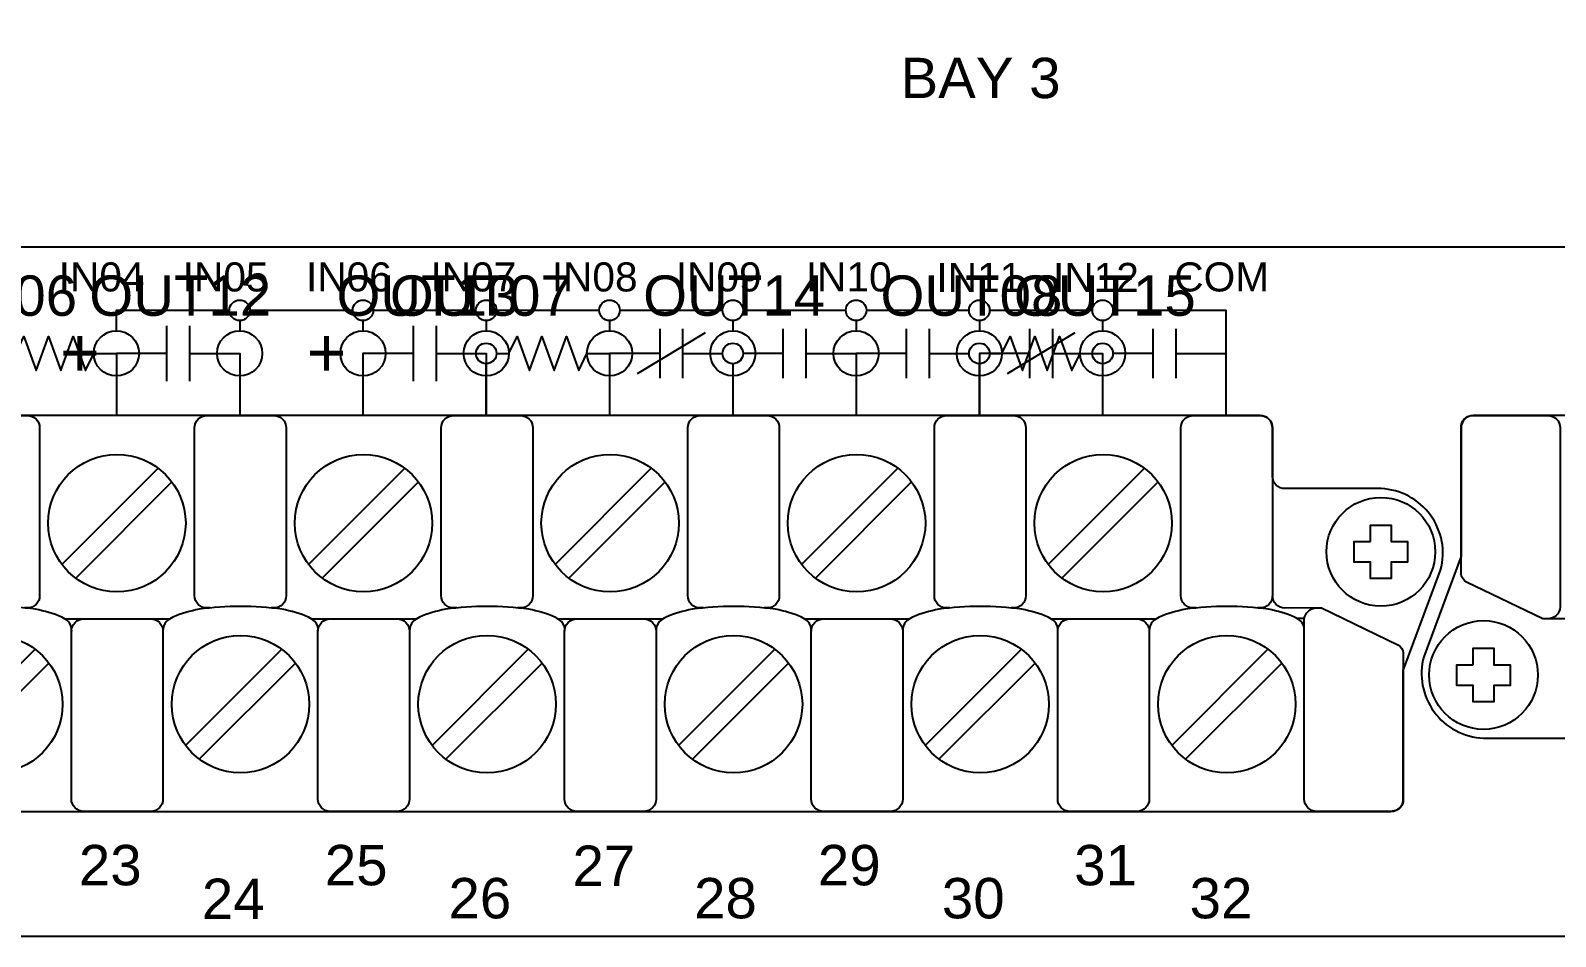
# Model space of a CAD drawing. Extents: x 1 to 47.7, y 0.3 to 34.2.
# Drawn here: x 34.964 to 38.675, y 12.606 to 14.813 of the extents above; entities that cross this region are included whole.
import ezdxf

# ---------------------------------------------------------------- set-up
doc = ezdxf.new("R2010")
doc.units = 0
doc.header["$MEASUREMENT"] = 0
for name, color, linetype in [('2_4__9___2__100-1000BASE__', 7, 'CONTINUOUS'), ('4_1__2___8__OPTOISO_IND_LS', 7, 'CONTINUOUS'), ('4_2__7___8__OPTOISO_IND_LS', 7, 'CONTINUOUS'), ('4_3__4___24__OPTOISO_LS_IN', 7, 'CONTINUOUS'), ('4_4__D___24__OPTOISO_LS_IN', 7, 'CONTINUOUS'), ('4_5__8___8__OPTOISO_IND_LS', 7, 'CONTINUOUS'), ('7_0______DWG_', 7, 'CONTINUOUS')]:
    doc.layers.add(name, color=color, linetype=linetype)
doc.styles.add('ARIAL', font='arial.ttf')

msp = doc.modelspace()

# ---------------------------------------------------------------- linework, layer by layer
at = {"layer": '2_4__9___2__100-1000BASE__'}
msp.add_lwpolyline([(35.4566, 16.7998, -0.000059), (35.4566, 15.1761, -0.030072)], format="xyb", dxfattribs=at)
at = {"layer": '4_1__2___8__OPTOISO_IND_LS'}
for points in [[(35.2953, 14.094), (35.2953, 13.959)], [(35.351, 14.094), (35.351, 13.959)], [(35.8953, 14.094), (35.8953, 13.959)], [(35.951, 14.094), (35.951, 13.959)], [(36.6056, 14.0765), (36.4407, 13.9765)], [(36.4953, 14.0865), (36.4953, 13.9665)], [(36.551, 14.0865), (36.551, 13.9665)], [(36.7953, 14.0865), (36.7953, 13.9665)], [(36.851, 14.0865), (36.851, 13.9665)], [(37.5056, 14.0765), (37.3407, 13.9765)], [(37.3953, 14.0865), (37.3953, 13.9665)], [(37.451, 14.0865), (37.451, 13.9665)], [(37.6953, 14.0865), (37.6953, 13.9665)], [(37.751, 14.0865), (37.751, 13.9665)], [(35.2953, 14.0265), (35.1732, 14.0265), (35.1732, 13.8753)], [(35.351, 14.0265), (35.4732, 14.0265), (35.4732, 13.8753)], [(35.8953, 14.0265), (35.7732, 14.0265), (35.7732, 13.8753)], [(35.951, 14.0265), (36.0732, 14.0265), (36.0732, 13.8753)], [(36.4953, 14.0265), (36.3732, 14.0265), (36.3732, 13.8753)], [(36.551, 14.0265), (36.6482, 14.0265)], [(36.6732, 14.0015), (36.6732, 13.8753)], [(36.7953, 14.0265), (36.6982, 14.0265)], [(36.851, 14.0265), (36.9732, 14.0265), (36.9732, 13.8753)], [(37.3953, 14.0265), (37.2732, 14.0265), (37.2732, 13.8753)], [(37.451, 14.0265), (37.5482, 14.0265)], [(37.5732, 14.0015), (37.5732, 13.8753)], [(37.6953, 14.0265), (37.5982, 14.0265)], [(37.751, 14.0265), (37.8732, 14.0265), (37.8732, 13.8753)]]:
    msp.add_lwpolyline(points, dxfattribs=at)
for centre in [(36.6732, 14.0265), (37.5732, 14.0265)]:
    msp.add_circle(centre, 0.025, dxfattribs=at)
at = {"layer": '4_2__7___8__OPTOISO_IND_LS'}
for points in [[(35.2953, 14.094), (35.2953, 13.959)], [(35.351, 14.094), (35.351, 13.959)], [(35.8953, 14.094), (35.8953, 13.959)], [(35.951, 14.094), (35.951, 13.959)], [(36.6056, 14.0765), (36.4407, 13.9765)], [(36.4953, 14.0865), (36.4953, 13.9665)], [(36.551, 14.0865), (36.551, 13.9665)], [(36.7953, 14.0865), (36.7953, 13.9665)], [(36.851, 14.0865), (36.851, 13.9665)], [(37.5056, 14.0765), (37.3407, 13.9765)], [(37.3953, 14.0865), (37.3953, 13.9665)], [(37.451, 14.0865), (37.451, 13.9665)], [(37.6953, 14.0865), (37.6953, 13.9665)], [(37.751, 14.0865), (37.751, 13.9665)], [(35.2953, 14.0265), (35.1732, 14.0265), (35.1732, 13.8753)], [(35.351, 14.0265), (35.4732, 14.0265), (35.4732, 13.8753)], [(35.8953, 14.0265), (35.7732, 14.0265), (35.7732, 13.8753)], [(35.951, 14.0265), (36.0732, 14.0265), (36.0732, 13.8753)], [(36.4953, 14.0265), (36.3732, 14.0265), (36.3732, 13.8753)], [(36.551, 14.0265), (36.6482, 14.0265)], [(36.6732, 14.0015), (36.6732, 13.8753)], [(36.7953, 14.0265), (36.6982, 14.0265)], [(36.851, 14.0265), (36.9732, 14.0265), (36.9732, 13.8753)], [(37.3953, 14.0265), (37.2732, 14.0265), (37.2732, 13.8753)], [(37.451, 14.0265), (37.5482, 14.0265)], [(37.5732, 14.0015), (37.5732, 13.8753)], [(37.6953, 14.0265), (37.5982, 14.0265)], [(37.751, 14.0265), (37.8732, 14.0265), (37.8732, 13.8753)]]:
    msp.add_lwpolyline(points, dxfattribs=at)
for centre in [(36.6732, 14.0265), (37.5732, 14.0265)]:
    msp.add_circle(centre, 0.025, dxfattribs=at)
at = {"layer": '4_3__4___24__OPTOISO_LS_IN'}
for points in [[(35.1732, 14.0815), (35.1732, 14.1315), (35.4482, 14.1315)], [(35.4732, 14.1065), (35.4732, 14.0815)], [(35.4982, 14.1315), (35.7482, 14.1315)], [(35.7732, 14.1065), (35.7732, 14.0815)], [(35.7982, 14.1315), (36.0482, 14.1315)], [(36.0732, 14.1065), (36.0732, 14.0815)], [(36.0982, 14.1315), (36.3482, 14.1315)], [(36.3732, 14.1065), (36.3732, 14.0815)], [(36.3982, 14.1315), (36.6482, 14.1315)], [(36.6732, 14.1065), (36.6732, 14.0815)], [(36.6982, 14.1315), (36.9482, 14.1315)], [(36.9732, 14.1065), (36.9732, 14.0815)], [(36.9982, 14.1315), (37.2482, 14.1315)], [(37.2732, 14.1065), (37.2732, 14.0815)], [(37.2982, 14.1315), (37.5482, 14.1315)], [(37.5732, 14.1065), (37.5732, 14.0815)], [(37.5982, 14.1315), (37.8732, 14.1315), (37.8732, 13.8753)], [(35.1732, 13.9715), (35.1732, 13.8753)], [(35.4732, 13.9715), (35.4732, 13.8753)], [(35.7732, 13.9715), (35.7732, 13.8753)], [(36.0732, 13.9715), (36.0732, 13.8753)], [(36.3732, 13.9715), (36.3732, 13.8753)], [(36.6732, 13.9715), (36.6732, 13.8753)], [(36.9732, 13.9715), (36.9732, 13.8753)], [(37.2732, 13.9715), (37.2732, 13.8753)], [(37.5732, 13.9715), (37.5732, 13.8753)]]:
    msp.add_lwpolyline(points, dxfattribs=at)
for centre, radius in [((35.4732, 14.1315), 0.025), ((35.7732, 14.1315), 0.025), ((36.0732, 14.1315), 0.025), ((36.3732, 14.1315), 0.025), ((36.6732, 14.1315), 0.025), ((36.9732, 14.1315), 0.025), ((37.2732, 14.1315), 0.025), ((37.5732, 14.1315), 0.025), ((35.1732, 14.0265), 0.055), ((35.4732, 14.0265), 0.055), ((35.7732, 14.0265), 0.055), ((36.0732, 14.0265), 0.055), ((36.3732, 14.0265), 0.055), ((36.6732, 14.0265), 0.055), ((36.9732, 14.0265), 0.055), ((37.2732, 14.0265), 0.055), ((37.5732, 14.0265), 0.055)]:
    msp.add_circle(centre, radius, dxfattribs=at)
at = {"layer": '4_4__D___24__OPTOISO_LS_IN'}
for points in [[(35.1732, 14.0815), (35.1732, 14.1315), (35.4482, 14.1315)], [(35.4732, 14.1065), (35.4732, 14.0815)], [(35.4982, 14.1315), (35.7482, 14.1315)], [(35.7732, 14.1065), (35.7732, 14.0815)], [(35.7982, 14.1315), (36.0482, 14.1315)], [(36.0732, 14.1065), (36.0732, 14.0815)], [(36.0982, 14.1315), (36.3482, 14.1315)], [(36.3732, 14.1065), (36.3732, 14.0815)], [(36.3982, 14.1315), (36.6482, 14.1315)], [(36.6732, 14.1065), (36.6732, 14.0815)], [(36.6982, 14.1315), (36.9482, 14.1315)], [(36.9732, 14.1065), (36.9732, 14.0815)], [(36.9982, 14.1315), (37.2482, 14.1315)], [(37.2732, 14.1065), (37.2732, 14.0815)], [(37.2982, 14.1315), (37.5482, 14.1315)], [(37.5732, 14.1065), (37.5732, 14.0815)], [(37.5982, 14.1315), (37.8732, 14.1315), (37.8732, 13.8753)], [(35.1732, 13.9715), (35.1732, 13.8753)], [(35.4732, 13.9715), (35.4732, 13.8753)], [(35.7732, 13.9715), (35.7732, 13.8753)], [(36.0732, 13.9715), (36.0732, 13.8753)], [(36.3732, 13.9715), (36.3732, 13.8753)], [(36.6732, 13.9715), (36.6732, 13.8753)], [(36.9732, 13.9715), (36.9732, 13.8753)], [(37.2732, 13.9715), (37.2732, 13.8753)], [(37.5732, 13.9715), (37.5732, 13.8753)]]:
    msp.add_lwpolyline(points, dxfattribs=at)
for centre, radius in [((35.4732, 14.1315), 0.025), ((35.7732, 14.1315), 0.025), ((36.0732, 14.1315), 0.025), ((36.3732, 14.1315), 0.025), ((36.6732, 14.1315), 0.025), ((36.9732, 14.1315), 0.025), ((37.2732, 14.1315), 0.025), ((37.5732, 14.1315), 0.025), ((35.1732, 14.0265), 0.055), ((35.4732, 14.0265), 0.055), ((35.7732, 14.0265), 0.055), ((36.0732, 14.0265), 0.055), ((36.3732, 14.0265), 0.055), ((36.6732, 14.0265), 0.055), ((36.9732, 14.0265), 0.055), ((37.2732, 14.0265), 0.055), ((37.5732, 14.0265), 0.055)]:
    msp.add_circle(centre, radius, dxfattribs=at)
at = {"layer": '4_5__8___8__OPTOISO_IND_LS'}
for points in [[(34.8982, 14.0265), (34.9281, 14.0265), (34.9481, 14.0677), (34.9782, 13.9852), (35.0082, 14.0677), (35.0382, 13.9852), (35.0682, 14.0677), (35.0982, 13.9852), (35.1182, 14.0265), (35.1732, 14.0265), (35.1732, 13.8753)], [(35.8953, 14.0865), (35.8953, 13.9665)], [(35.951, 14.0865), (35.951, 13.9665)], [(36.0982, 14.0265), (36.1281, 14.0265), (36.1481, 14.0677), (36.1781, 13.9852), (36.2081, 14.0677), (36.2382, 13.9852), (36.2682, 14.0677), (36.2982, 13.9852), (36.3182, 14.0265), (36.3732, 14.0265), (36.3732, 13.8753)], [(37.0953, 14.0865), (37.0953, 13.9665)], [(37.151, 14.0865), (37.151, 13.9665)], [(37.2982, 14.0265), (37.3281, 14.0265), (37.3481, 14.0677), (37.3781, 13.9852), (37.4081, 14.0677), (37.4382, 13.9852), (37.4682, 14.0677), (37.4982, 13.9852), (37.5182, 14.0265), (37.5732, 14.0265), (37.5732, 13.8753)], [(35.8953, 14.0265), (35.7732, 14.0265), (35.7732, 13.8753)], [(35.951, 14.0265), (36.0482, 14.0265)], [(36.0732, 13.8753), (36.0732, 14.0015)], [(37.0953, 14.0265), (36.9732, 14.0265), (36.9732, 13.8753)], [(37.151, 14.0265), (37.2482, 14.0265)], [(37.2732, 13.8753), (37.2732, 14.0015)]]:
    msp.add_lwpolyline(points, dxfattribs=at)
for centre in [(36.0732, 14.0265), (37.2732, 14.0265)]:
    msp.add_circle(centre, 0.025, dxfattribs=at)
at = {"layer": '7_0______DWG_'}
for points in [[(27.2942, 14.2863), (43.9545, 14.2863, -0.468367), (44.0044, 14.2263), (44.0044, 12.6563, -0.414132), (43.9545, 12.6063), (27.2942, 12.6063, -0.414214), (27.2442, 12.6563), (27.2442, 14.2363, -0.414287)], [(38.2781, 12.9113), (38.0938, 12.9111, -0.414214), (38.0638, 12.9411), (38.0638, 13.3782, -0.390527), (38.0938, 13.4065), (38.106, 13.4065), (38.2919, 13.3168, -0.241514), (38.3048, 13.2968), (38.3048, 12.9411, -0.422157)]]:
    msp.add_lwpolyline(points, format="xyb", close=True, dxfattribs=at)
for points in [[(33.263, 12.9412, 0.414213), (33.293, 12.9112), (38.2748, 12.9111, 0.414214), (38.3048, 12.9411), (38.3048, 13.2542), (38.3957, 13.4989, 0.480048), (38.2507, 13.6971), (38.0165, 13.6971, -0.414214), (37.9865, 13.7271), (37.9865, 13.8453, 0.414212), (37.9565, 13.8753), (37.9565, 13.8753), (32.9754, 13.8754, 0.414215), (32.9454, 13.8454), (32.9455, 13.5325), (32.8546, 13.2877, 0.47859), (32.9996, 13.0892), (33.233, 13.0892, -0.414214), (33.263, 13.0592)], [(34.8015, 13.4066), (34.7936, 13.4066, -0.414214), (34.7636, 13.4366), (34.7636, 13.8453, -0.414214), (34.7936, 13.8753), (34.9564, 13.8753, -0.414214), (34.9864, 13.8453), (34.9864, 13.4366, -0.414214), (34.9564, 13.4066), (34.9496, 13.4066)], [(35.4015, 13.4066), (35.3936, 13.4066, -0.414214), (35.3636, 13.4366), (35.3636, 13.8453, -0.414214), (35.3936, 13.8753), (35.5564, 13.8753, -0.414214), (35.5864, 13.8453), (35.5864, 13.4366, -0.414214), (35.5564, 13.4066), (35.5496, 13.4066)], [(36.0015, 13.4066), (35.9936, 13.4066, -0.414214), (35.9636, 13.4366), (35.9636, 13.8453, -0.414214), (35.9936, 13.8753), (36.1564, 13.8753, -0.414214), (36.1864, 13.8453), (36.1864, 13.4366, -0.414214), (36.1564, 13.4066), (36.1496, 13.4066)], [(36.6015, 13.4066), (36.5936, 13.4066, -0.414214), (36.5636, 13.4366), (36.5636, 13.8453, -0.414214), (36.5936, 13.8753), (36.7564, 13.8753, -0.414214), (36.7864, 13.8453), (36.7864, 13.4366, -0.414214), (36.7564, 13.4066), (36.7496, 13.4066)], [(37.2015, 13.4066), (37.1936, 13.4066, -0.414214), (37.1636, 13.4366), (37.1636, 13.8453, -0.414214), (37.1936, 13.8753), (37.3564, 13.8753, -0.414214), (37.3864, 13.8453), (37.3864, 13.4366, -0.414214), (37.3564, 13.4066), (37.3496, 13.4066)], [(37.8015, 13.4066), (37.7936, 13.4066, -0.414214), (37.7636, 13.4366), (37.7636, 13.8453, -0.414214), (37.7936, 13.8753), (37.9565, 13.8753, -0.414214), (37.9865, 13.8453), (37.9865, 13.4366, -0.414214), (37.9565, 13.4066), (37.9496, 13.4066)], [(38.763, 12.9412, 0.414213), (38.793, 12.9112), (43.7748, 12.9111, 0.414214), (43.8048, 12.9411), (43.8048, 13.2542), (43.8957, 13.4989, 0.480048), (43.7507, 13.6971), (43.5165, 13.6971, -0.414214), (43.4865, 13.7271), (43.4865, 13.8453, 0.414212), (43.4565, 13.8753), (43.4565, 13.8753), (38.4754, 13.8754, 0.414215), (38.4454, 13.8454), (38.4455, 13.5325), (38.3546, 13.2877, 0.47859), (38.4996, 13.0892), (38.733, 13.0892, -0.414214), (38.763, 13.0592)], [(39.0023, 13.3799), (38.6442, 13.3799), (38.4583, 13.4697, -0.241986), (38.4454, 13.4896), (38.4454, 13.8453, -0.422157), (38.4721, 13.8752), (38.6564, 13.8753, -0.414214), (38.6864, 13.8453), (38.6864, 13.4082, -0.390527), (38.6564, 13.3799)], [(38.0938, 13.4065), (38.0165, 13.4064, -0.414214), (37.9865, 13.4364)], [(35.0645, 13.3499, 0.191033), (35.056, 13.3738, 0.081668), (35.0404, 13.384, 0.0591), (34.9766, 13.4033, 0.034646), (34.8751, 13.4104, 0.03436), (34.7744, 13.4033, 0.0591), (34.7107, 13.384, 0.081668), (34.6951, 13.3738, 0.191033), (34.6866, 13.3499)], [(35.6645, 13.3499, 0.191033), (35.656, 13.3738, 0.081668), (35.6404, 13.384, 0.0591), (35.5767, 13.4033, 0.034646), (35.4751, 13.4104, 0.03436), (35.3744, 13.4033, 0.0591), (35.3107, 13.384, 0.081668), (35.2951, 13.3738, 0.191033), (35.2866, 13.3499)], [(36.2645, 13.3499, 0.191033), (36.256, 13.3738, 0.081668), (36.2404, 13.384, 0.0591), (36.1767, 13.4033, 0.034646), (36.0751, 13.4104, 0.03436), (35.9744, 13.4033, 0.0591), (35.9107, 13.384, 0.081668), (35.8951, 13.3738, 0.191033), (35.8866, 13.3499)], [(36.8645, 13.3499, 0.191033), (36.856, 13.3738, 0.081668), (36.8404, 13.384, 0.0591), (36.7767, 13.4033, 0.034646), (36.6751, 13.4104, 0.03436), (36.5744, 13.4033, 0.0591), (36.5107, 13.384, 0.081668), (36.4951, 13.3738, 0.191033), (36.4866, 13.3499)], [(37.4645, 13.3499, 0.191033), (37.456, 13.3738, 0.081668), (37.4404, 13.384, 0.0591), (37.3767, 13.4033, 0.034646), (37.2751, 13.4104, 0.03436), (37.1745, 13.4033, 0.0591), (37.1107, 13.384, 0.081668), (37.0951, 13.3738, 0.191033), (37.0866, 13.3499)], [(38.0638, 13.3584, 0.127742), (38.056, 13.3738, 0.081668), (38.0404, 13.384, 0.0591), (37.9767, 13.4033, 0.034646), (37.8752, 13.4104, 0.03436), (37.7745, 13.4033, 0.0591), (37.7108, 13.384, 0.081668), (37.6951, 13.3738, 0.191033), (37.6866, 13.3499)], [(35.2566, 13.3799, -0.414214), (35.2866, 13.3499), (35.2866, 12.9412, -0.414214), (35.2566, 12.9112), (35.0937, 12.9112, -0.414214), (35.0637, 12.9412), (35.0637, 13.3499, -0.414214), (35.0937, 13.3799)], [(35.8566, 13.3799, -0.414214), (35.8866, 13.3499), (35.8866, 12.9412, -0.414214), (35.8566, 12.9112), (35.6937, 12.9112, -0.414214), (35.6637, 12.9412), (35.6637, 13.3499, -0.414214), (35.6937, 13.3799)], [(36.4566, 13.3799, -0.414214), (36.4866, 13.3499), (36.4866, 12.9412, -0.414214), (36.4566, 12.9112), (36.2937, 12.9112, -0.414214), (36.2637, 12.9412), (36.2637, 13.3499, -0.414214), (36.2937, 13.3799)], [(37.0566, 13.3799, -0.414214), (37.0866, 13.3499), (37.0866, 12.9412, -0.414214), (37.0566, 12.9112), (36.8938, 12.9112, -0.414214), (36.8638, 12.9412), (36.8638, 13.3499, -0.414214), (36.8938, 13.3799)], [(37.6566, 13.3799, -0.414214), (37.6866, 13.3499), (37.6866, 12.9412, -0.414214), (37.6566, 12.9112), (37.4938, 12.9112, -0.414214), (37.4638, 12.9412), (37.4638, 13.3499, -0.414214), (37.4938, 13.3799)]]:
    msp.add_lwpolyline(points, format="xyb", dxfattribs=at)
for points in [[(35.2749, 13.747), (35.0407, 13.5128)], [(35.8749, 13.747), (35.6407, 13.5128)], [(36.4749, 13.747), (36.2407, 13.5128)], [(37.0749, 13.747), (36.8407, 13.5128)], [(37.6749, 13.747), (37.4407, 13.5128)], [(35.3083, 13.7135), (35.0741, 13.4794)], [(35.9083, 13.7135), (35.6741, 13.4794)], [(36.5083, 13.7135), (36.2741, 13.4794)], [(37.1083, 13.7135), (36.8741, 13.4794)], [(37.7083, 13.7135), (37.4741, 13.4794)], [(35.048, 13.3799), (35.3031, 13.3799)], [(35.648, 13.3799), (35.9031, 13.3799)], [(36.248, 13.3799), (36.5031, 13.3799)], [(36.848, 13.3799), (37.1031, 13.3799)], [(37.448, 13.3799), (37.7031, 13.3799)], [(38.064, 13.3806), (38.047, 13.3806)], [(34.9755, 13.306), (34.7413, 13.0718)], [(35.5755, 13.306), (35.3413, 13.0718)], [(36.1755, 13.306), (35.9413, 13.0718)], [(36.7755, 13.306), (36.5413, 13.0718)], [(37.3755, 13.306), (37.1413, 13.0718)], [(37.9755, 13.306), (37.7414, 13.0718)], [(35.0089, 13.2725), (34.7748, 13.0384)], [(35.6089, 13.2725), (35.3748, 13.0384)], [(36.2089, 13.2725), (35.9748, 13.0384)], [(36.8089, 13.2725), (36.5748, 13.0384)], [(37.4089, 13.2725), (37.1748, 13.0384)], [(38.009, 13.2725), (37.7748, 13.0384)]]:
    msp.add_lwpolyline(points, dxfattribs=at)
for points in [[(38.2252, 13.5682), (38.2252, 13.6085), (38.2752, 13.6085), (38.2752, 13.5682), (38.3153, 13.5682), (38.3153, 13.5183), (38.2752, 13.5183), (38.2752, 13.4783), (38.2252, 13.4783), (38.2252, 13.5183), (38.1851, 13.5183), (38.1851, 13.5682)], [(38.475, 13.2681), (38.475, 13.3084), (38.525, 13.3084), (38.525, 13.2681), (38.5651, 13.2681), (38.5651, 13.2181), (38.525, 13.2181), (38.525, 13.1782), (38.475, 13.1782), (38.475, 13.2181), (38.4349, 13.2181), (38.4349, 13.2681)]]:
    msp.add_lwpolyline(points, close=True, dxfattribs=at)
for centre, radius in [((35.1745, 13.6132), 0.1673), ((35.7745, 13.6132), 0.1673), ((36.3745, 13.6132), 0.1673), ((36.9745, 13.6132), 0.1673), ((37.5745, 13.6132), 0.1673), ((38.2502, 13.5434), 0.1324), ((38.5, 13.2433), 0.1324), ((34.8751, 13.1722), 0.1673), ((35.4751, 13.1722), 0.1673), ((36.0751, 13.1722), 0.1673), ((36.6751, 13.1722), 0.1673), ((37.2751, 13.1722), 0.1673), ((37.8752, 13.1722), 0.1673)]:
    msp.add_circle(centre, radius, dxfattribs=at)

# ---------------------------------------------------------------- texts
at = {"layer": '4_1__2___8__OPTOISO_IND_LS', "style": 'ARIAL'}
for s, p in [('OUT12', (35.1073, 14.1181)), ('OUT13', (35.7088, 14.1181)), ('OUT14', (36.455, 14.1181)), ('OUT15', (37.3571, 14.1181))]:
    msp.add_text(s, height=0.09833, dxfattribs=at).set_placement(p)
at = {"layer": '4_2__7___8__OPTOISO_IND_LS', "style": 'ARIAL'}
for s, height, p in [('OUT12', 0.09833, (35.1073, 14.1181)), ('OUT13', 0.09833, (35.7088, 14.1181)), ('OUT14', 0.09833, (36.455, 14.1181)), ('OUT15', 0.09833, (37.3571, 14.1181)), ('+', 0.118, (35.0362, 13.9697)), ('+', 0.118, (35.6362, 13.9697))]:
    msp.add_text(s, height=height, dxfattribs=at).set_placement(p)
at = {"layer": '4_3__4___24__OPTOISO_LS_IN', "style": 'ARIAL'}
for s, p in [('IN04', (35.0328, 14.1774)), ('IN05', (35.3345, 14.1774)), ('IN06', (35.6345, 14.1774)), ('IN07', (35.9375, 14.1774)), ('IN08', (36.2326, 14.1774)), ('IN09', (36.5345, 14.1774)), ('IN10', (36.8508, 14.1774)), ('IN11', (37.1686, 14.1762)), ('IN12', (37.4524, 14.1762)), ('COM', (37.7475, 14.1774))]:
    msp.add_text(s, height=0.0708, dxfattribs=at).set_placement(p)
at = {"layer": '4_4__D___24__OPTOISO_LS_IN', "style": 'ARIAL'}
for s, p in [('IN04', (35.0328, 14.1774)), ('IN05', (35.3345, 14.1774)), ('IN06', (35.6345, 14.1774)), ('IN07', (35.9375, 14.1774)), ('IN08', (36.2326, 14.1774)), ('IN09', (36.5345, 14.1774)), ('IN10', (36.8508, 14.1774)), ('IN11', (37.1686, 14.1762)), ('IN12', (37.4524, 14.1762)), ('COM', (37.7475, 14.1774))]:
    msp.add_text(s, height=0.0708, dxfattribs=at).set_placement(p)
at = {"layer": '4_5__8___8__OPTOISO_IND_LS', "style": 'ARIAL'}
for s, p in [('OUT06', (34.6349, 14.1181)), ('OUT07', (35.8387, 14.1181)), ('OUT08', (37.0325, 14.1181))]:
    msp.add_text(s, height=0.09833, dxfattribs=at).set_placement(p)
at = {"layer": '7_0______DWG_', "style": 'ARIAL'}
for s, p in [('BAY 3', (37.0814, 14.6482)), ('23', (35.0819, 12.7311)), ('25', (35.6803, 12.7311)), ('27', (36.2832, 12.7295)), ('29', (36.8802, 12.7311)), ('31', (37.504, 12.7311)), ('24', (35.3812, 12.649)), ('26', (35.9813, 12.6506)), ('28', (36.5789, 12.6506)), ('30', (37.1819, 12.6506)), ('32', (37.7848, 12.6506))]:
    msp.add_text(s, height=0.09833, dxfattribs=at).set_placement(p)

doc.saveas('drawing.dxf')
